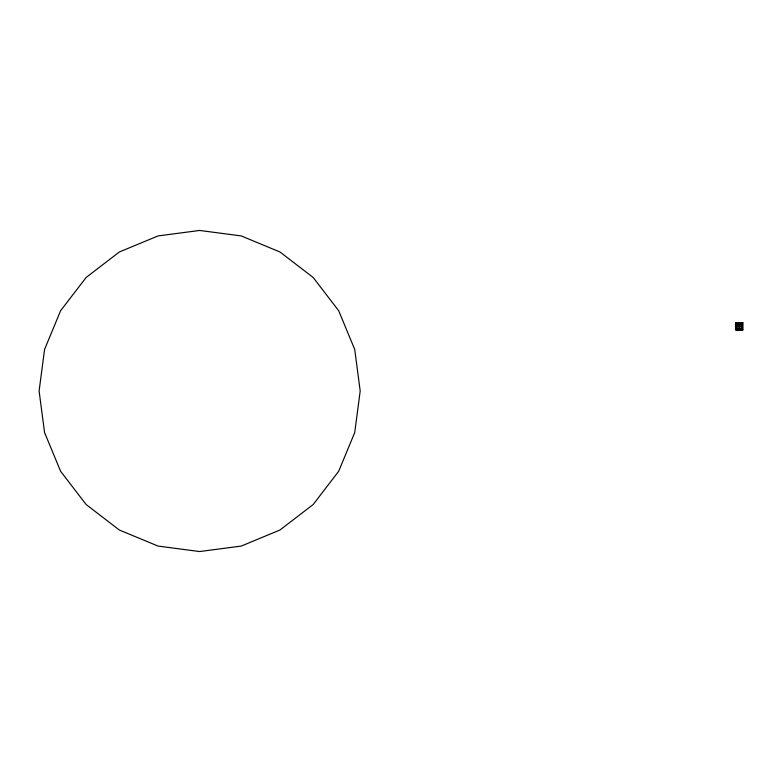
<?xml version="1.0" encoding="UTF-8"?>
<svg xmlns="http://www.w3.org/2000/svg" width="782" height="782" viewBox="0 0 782 782"><rect width="100%" height="100%" fill="white"/><g stroke="black" fill="none" stroke-linecap="round" stroke-linejoin="round"><path stroke-width="1.17" d="M742.851 322.673L735.539 322.673L735.559 329.945L742.851 329.945M735.862 329.642L742.529 329.642L742.538 322.966L735.852 322.966L735.852 329.652L742.538 329.652M742.832 322.673L742.832 329.945M44.574 349.446L39.1 391L44.574 432.554L60.605 471.272L86.128 504.527L119.372 530.04L158.091 546.08L199.645 551.545L241.198 546.08L279.917 530.04L313.171 504.527L338.684 471.272L354.725 432.554L360.199 391L354.725 349.446L338.684 310.728L313.171 277.473L279.917 251.96L241.198 235.92L199.645 230.455L158.091 235.92L119.372 251.96L86.128 277.473L60.605 310.728L44.574 349.446M736.312 323.943C737.201 326.72 738.472 321.988 736.312 323.943M736.302 326.123C737.191 328.899 738.462 324.159 736.302 326.123M736.312 328.303C737.201 331.079 738.472 326.338 736.312 328.303M738.462 323.943C739.352 326.72 740.622 321.988 738.462 323.943M738.452 326.123C739.342 328.899 740.613 324.159 738.452 326.123M738.462 328.303C739.352 331.079 740.622 326.338 738.462 328.303M740.662 323.943C741.551 326.72 742.822 321.988 740.662 323.943M740.652 326.123C741.541 328.899 742.812 324.159 740.652 326.123M740.662 328.303C741.551 331.079 742.822 326.338 740.662 328.303"/></g></svg>
